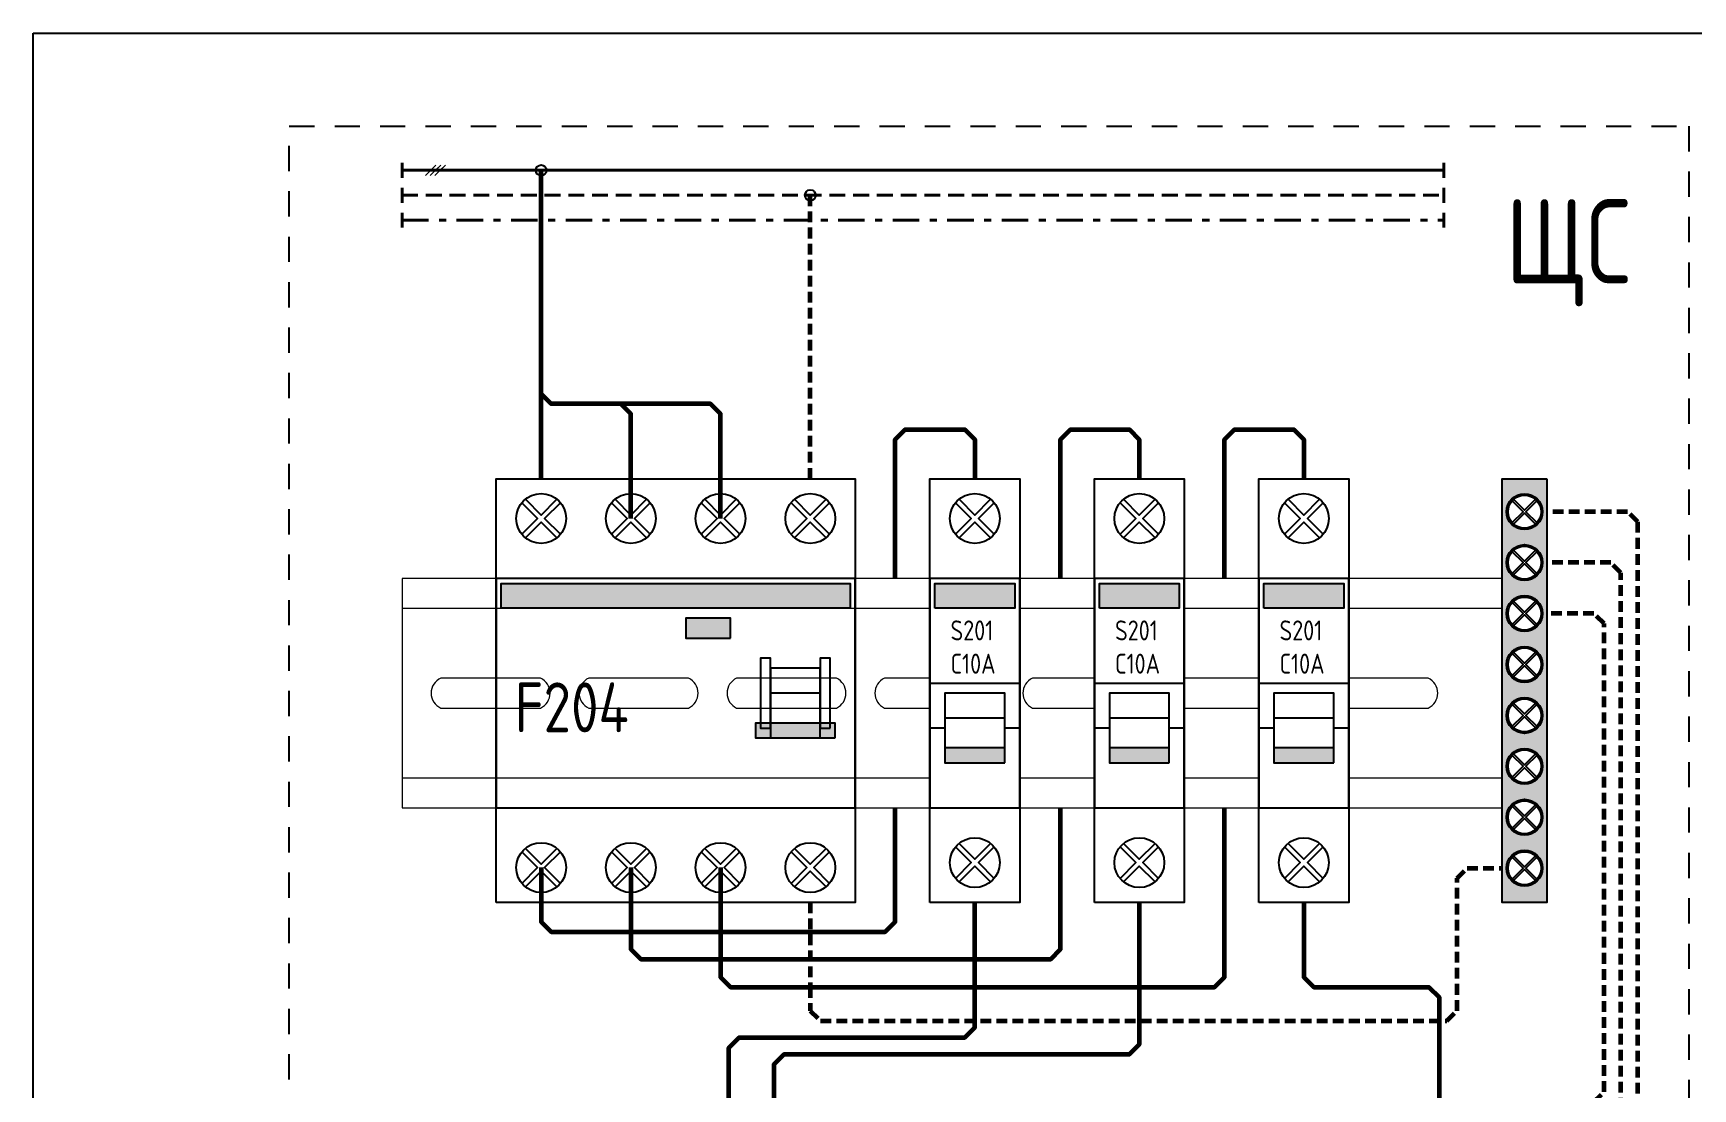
# Model space of a CAD drawing. Header units: millimetres. Extents: x -559267 to 14075, y 0 to 209897.
# Drawn here: x 840 to 963.4, y 208.6 to 287 of the extents above; entities that cross this region are included whole.
import ezdxf

# ---------------------------------------------------------------- set-up
doc = ezdxf.new("R2010")
doc.units = ezdxf.units.MM
doc.set_wipeout_variables(frame=1)
for name, pattern in [('HIDDEN2', [4.7625, 3.175, -1.5875]), ('JIS_02_0.7', [1.35, 0.75, -0.6]), ('L000000000000000000', [0]), ('Штрихштриховая', [10.936111, 5.291667, -2.116667, 1.411111, -2.116667])]:
    doc.linetypes.add(name, pattern=pattern)
doc.layers.add('devices', color=7, linetype='Continuous')
doc.layers.add('Таблицы', color=7, linetype='Continuous', lineweight=13)
doc.styles.add('Unecom', font='GOST2304A_0.ttf', dxfattribs={"height": 2.5})

# ---------------------------------------------------------------- blocks, each defined once
blk = doc.blocks.new('Дин')
blk.add_wipeout([(-0.76, 46), (-0.76, 0), (228.89, 0), (228.89, 46)])
blk.add_lwpolyline([(228.89, 46), (-0.76, 46), (-0.76, 0), (228.89, 0)])
at = {"layer": 'Таблицы'}
for points in [[(-0.76, 40), (-0.76, 40), (228.89, 40)], [(-0.76, 6), (-0.76, 6), (228.89, 6)]]:
    blk.add_lwpolyline(points, dxfattribs=at)
for points in [[(26.99, 26), (26.99, 26), (6.99, 26), (6.99, 26, 0.644829), (6.99, 20), (6.99, 20), (26.99, 20), (26.99, 20, 0.644829)], [(56.66, 26), (56.66, 26), (36.66, 26), (36.66, 26, 0.644829), (36.66, 20), (36.66, 20), (56.66, 20), (56.66, 20, 0.644829)], [(86.34, 26), (86.34, 26), (66.34, 26), (66.34, 26, 0.644829), (66.34, 20), (66.34, 20), (86.34, 20), (86.34, 20, 0.644829)], [(116.02, 26), (116.02, 26), (96.02, 26), (96.02, 26, 0.644829), (96.02, 20), (96.02, 20), (116.02, 20), (116.02, 20, 0.644829)], [(145.7, 26), (145.7, 26), (125.7, 26), (125.7, 26, 0.644829), (125.7, 20), (125.7, 20), (145.7, 20), (145.7, 20, 0.644829)], [(175.37, 26), (175.37, 26), (155.37, 26), (155.37, 26, 0.644829), (155.37, 20), (155.37, 20), (175.37, 20), (175.37, 20, 0.644829)], [(205.05, 26), (205.05, 26), (185.05, 26), (185.05, 26, 0.644829), (185.05, 20), (185.05, 20), (205.05, 20), (205.05, 20, 0.644829)]]:
    blk.add_lwpolyline(points, format="xyb", close=True, dxfattribs=at)
blk = doc.blocks.new('F204')
at = {"color": 7, "linetype": 'L000000000000000000'}
blk.add_line((65, 23), (55, 23), dxfattribs=at)
at = {"color": 7, "linetype": 'Continuous'}
for points in [[(0, -19), (0, 66), (72, 66), (72, -19)], [(72, 0), (72, 46), (0, 46), (0, 0)], [(1, 40), (1, 45), (71, 45), (71, 40)], [(55, 16), (55, 30), (53, 30), (53, 16)], [(67, 16), (67, 30), (65, 30), (65, 16)]]:
    blk.add_lwpolyline(points, close=True, dxfattribs=at)
for points in [[(5.13, 54.84), (8.29, 58), (5.13, 61.16)], [(5.84, 61.87), (9, 58.71), (12.16, 61.87)], [(12.87, 61.16), (9.71, 58), (12.87, 54.84)], [(23.13, 54.84), (26.29, 58), (23.13, 61.16)], [(23.84, 61.87), (27, 58.71), (30.16, 61.87)], [(30.87, 61.16), (27.71, 58), (30.87, 54.84)], [(41.13, 54.84), (44.29, 58), (41.13, 61.16)], [(41.84, 61.87), (45, 58.71), (48.16, 61.87)], [(48.87, 61.16), (45.71, 58), (48.87, 54.84)], [(59.13, 54.84), (62.29, 58), (59.13, 61.16)], [(59.84, 61.87), (63, 58.71), (66.16, 61.87)], [(66.87, 61.16), (63.71, 58), (66.87, 54.84)], [(12.16, 54.13), (9, 57.29), (5.84, 54.13)], [(30.16, 54.13), (27, 57.29), (23.84, 54.13)], [(48.16, 54.13), (45, 57.29), (41.84, 54.13)], [(66.16, 54.13), (63, 57.29), (59.84, 54.13)], [(5.13, -15.16), (8.29, -12), (5.13, -8.84)], [(5.84, -8.13), (9, -11.29), (12.16, -8.13)], [(12.87, -8.84), (9.71, -12), (12.87, -15.16)], [(23.13, -15.16), (26.29, -12), (23.13, -8.84)], [(23.84, -8.13), (27, -11.29), (30.16, -8.13)], [(30.87, -8.84), (27.71, -12), (30.87, -15.16)], [(41.13, -15.16), (44.29, -12), (41.13, -8.84)], [(41.84, -8.13), (45, -11.29), (48.16, -8.13)], [(48.87, -8.84), (45.71, -12), (48.87, -15.16)], [(59.13, -15.16), (62.29, -12), (59.13, -8.84)], [(59.84, -8.13), (63, -11.29), (66.16, -8.13)], [(66.87, -8.84), (63.71, -12), (66.87, -15.16)], [(12.16, -15.87), (9, -12.71), (5.84, -15.87)], [(30.16, -15.87), (27, -12.71), (23.84, -15.87)], [(48.16, -15.87), (45, -12.71), (41.84, -15.87)], [(66.16, -15.87), (63, -12.71), (59.84, -15.87)]]:
    blk.add_lwpolyline(points)
at = {"color": 5, "linetype": 'Continuous'}
blk.add_lwpolyline([(47, 34), (47, 38), (38, 38), (38, 34)], close=True, dxfattribs=at)
at = {"color": 7, "linetype": 'L000000000000000000'}
for points in [[(65, 14), (65, 28), (55, 28), (55, 14)], [(68, 14), (68, 17), (52, 17), (52, 14)]]:
    blk.add_lwpolyline(points, close=True, dxfattribs=at)
at = {"color": 7, "linetype": 'Continuous'}
for centre in [(9, 58), (27, 58), (45, 58), (63, 58), (9, -12), (27, -12), (45, -12), (63, -12)]:
    blk.add_circle(centre, 5, dxfattribs=at)
at = {"color": 1, "linetype": 'Continuous'}
blk.add_solid([(1, 40), (1, 45), (71, 40), (71, 45)], dxfattribs=at)
at = {"color": 5, "linetype": 'Continuous'}
blk.add_solid([(47, 34), (47, 38), (38, 34), (38, 38)], dxfattribs=at)
at = {"color": 7, "linetype": 'L000000000000000000'}
blk.add_solid([(68, 14), (68, 17), (52, 14), (52, 17)], dxfattribs=at)
at = {"insert": (3.71, 25.14), "char_height": 10, "attachment_point": 1, "style": 'Unecom'}
blk.add_mtext_dynamic_manual_height_columns('F204', width=44.8228, gutter_width=12.5, heights=[0], dxfattribs=at)
blk = doc.blocks.new('*U212')
at = {"linetype": 'ByBlock', "lineweight": 40}
for points in [[(0, 11.5), (0, 8.5)], [(0, 10), (208.94, 10)], [(208.94, 11.5), (208.94, 8.5)], [(0, 6.5), (0, 3.5)], [(208.94, 6.5), (208.94, 3.5)], [(0, 1.5), (0, -1.5)], [(208.94, 1.5), (208.94, -1.5)]]:
    blk.add_lwpolyline(points, dxfattribs=at)
at = {"color": 4, "linetype": 'HIDDEN2', "lineweight": 40}
blk.add_lwpolyline([(0, 5), (208.94, 5)], dxfattribs=at)
at = {"color": 3, "linetype": 'Штрихштриховая', "lineweight": 40}
blk.add_lwpolyline([(0, 0), (208.94, 0)], dxfattribs=at)
blk = doc.blocks.new('Шина N')
blk.add_wipeout([(0, 85), (9, 85), (9, 0), (0, 0)])
h = blk.add_hatch(color=140)
h.dxf.hatch_style = 1
h.paths.add_polyline_path([(9, 85), (0, 85), (0, 0), (9, 0)])
h.paths.add_polyline_path([(8.1, 78.38, -1), (0.9, 78.38, -1)], flags=16)
h.paths.add_polyline_path([(7.81, 78.38, -1), (1.19, 78.38, -1)], flags=0)
h.paths.add_polyline_path([(8.1, 68.17, -1), (0.9, 68.17, -1)], flags=16)
h.paths.add_polyline_path([(7.81, 68.17, -1), (1.19, 68.17, -1)], flags=0)
h.paths.add_polyline_path([(8.1, 57.96, -1), (0.9, 57.96, -1)], flags=16)
h.paths.add_polyline_path([(7.81, 57.96, -1), (1.19, 57.96, -1)], flags=0)
h.paths.add_polyline_path([(8.1, 47.74, -1), (0.9, 47.74, -1)], flags=16)
h.paths.add_polyline_path([(7.81, 47.74, -1), (1.19, 47.74, -1)], flags=0)
h.paths.add_polyline_path([(8.1, 37.53, -1), (0.9, 37.53, -1)], flags=16)
h.paths.add_polyline_path([(7.81, 37.53, -1), (1.19, 37.53, -1)], flags=0)
h.paths.add_polyline_path([(8.1, 27.32, -1), (0.9, 27.32, -1)], flags=16)
h.paths.add_polyline_path([(7.81, 27.32, -1), (1.19, 27.32, -1)], flags=0)
h.paths.add_polyline_path([(8.1, 17.1, -1), (0.9, 17.1, -1)], flags=16)
h.paths.add_polyline_path([(7.81, 17.1, -1), (1.19, 17.1, -1)], flags=0)
h.paths.add_polyline_path([(8.1, 6.89, -1), (0.9, 6.89, -1)], flags=16)
h.paths.add_polyline_path([(7.81, 6.89, -1), (1.19, 6.89, -1)], flags=0)
for points in [[(9, 85), (9, 0), (0, 0), (0, 85), (9, 85)], [(2.02, 76.19), (4.22, 78.38), (2.02, 80.58)], [(2.31, 80.86), (4.5, 78.66), (6.69, 80.86)], [(6.98, 80.58), (4.78, 78.38), (6.98, 76.19)], [(6.69, 75.91), (4.5, 78.1), (2.31, 75.91)], [(2.02, 65.97), (4.22, 68.17), (2.02, 70.36)], [(2.31, 70.65), (4.5, 68.45), (6.69, 70.65)], [(6.98, 70.36), (4.78, 68.17), (6.98, 65.97)], [(6.69, 65.69), (4.5, 67.89), (2.31, 65.69)], [(2.02, 55.76), (4.22, 57.96), (2.02, 60.15)], [(2.31, 60.43), (4.5, 58.24), (6.69, 60.43)], [(6.98, 60.15), (4.78, 57.96), (6.98, 55.76)], [(6.69, 55.48), (4.5, 57.67), (2.31, 55.48)], [(2.31, 50.22), (4.5, 48.02), (6.69, 50.22)], [(2.02, 45.55), (4.22, 47.74), (2.02, 49.94)], [(6.69, 45.27), (4.5, 47.46), (2.31, 45.27)], [(6.98, 49.94), (4.78, 47.74), (6.98, 45.55)], [(2.31, 40.01), (4.5, 37.81), (6.69, 40.01)], [(2.02, 35.34), (4.22, 37.53), (2.02, 39.72)], [(6.69, 35.05), (4.5, 37.25), (2.31, 35.05)], [(6.98, 39.72), (4.78, 37.53), (6.98, 35.34)], [(2.02, 25.12), (4.22, 27.32), (2.02, 29.51)], [(2.31, 29.79), (4.5, 27.6), (6.69, 29.79)], [(6.69, 24.84), (4.5, 27.04), (2.31, 24.84)], [(6.98, 29.51), (4.78, 27.32), (6.98, 25.12)], [(2.02, 14.91), (4.22, 17.1), (2.02, 19.3)], [(2.31, 19.58), (4.5, 17.39), (6.69, 19.58)], [(6.69, 14.63), (4.5, 16.82), (2.31, 14.63)], [(6.98, 19.3), (4.78, 17.1), (6.98, 14.91)], [(2.02, 4.7), (4.22, 6.89), (2.02, 9.09)], [(2.31, 9.37), (4.5, 7.17), (6.69, 9.37)], [(6.98, 9.09), (4.78, 6.89), (6.98, 4.7)], [(6.69, 4.41), (4.5, 6.61), (2.31, 4.41)]]:
    blk.add_lwpolyline(points)
for centre, radius in [((4.5, 78.38), 3.6), ((4.5, 78.38), 3.31), ((4.5, 68.17), 3.6), ((4.5, 68.17), 3.31), ((4.5, 57.96), 3.6), ((4.5, 57.96), 3.31), ((4.5, 47.74), 3.6), ((4.5, 47.74), 3.31), ((4.5, 37.53), 3.6), ((4.5, 37.53), 3.31), ((4.5, 27.32), 3.6), ((4.5, 27.32), 3.31), ((4.5, 17.1), 3.6), ((4.5, 17.1), 3.31), ((4.5, 6.89), 3.6), ((4.5, 6.89), 3.31)]:
    blk.add_circle(centre, radius)
blk = doc.blocks.new('ABB S201')
blk.add_wipeout([(0, 66), (18, 66), (18, -19), (0, -19)])
blk.add_wipeout([(0, 66), (18, 66), (18, -19), (0, -19)])
at = {"color": 7, "linetype": 'L000000000000000000'}
for p, q in [((0, 25), (18, 25)), ((15, 18), (3, 18)), ((3, 16), (0, 16)), ((18, 16), (15, 16))]:
    blk.add_line(p, q, dxfattribs=at)
at = {"color": 7, "linetype": 'Continuous'}
for points in [[(0, -19), (0, 66), (18, 66), (18, -19)], [(18, 0), (18, 46), (0, 46), (0, 0)], [(1, 40), (1, 45), (17, 45), (17, 40)]]:
    blk.add_lwpolyline(points, close=True, dxfattribs=at)
for points in [[(5.13, 54.84), (8.29, 58), (5.13, 61.16)], [(5.84, 61.87), (9, 58.71), (12.16, 61.87)], [(12.87, 61.16), (9.71, 58), (12.87, 54.84)], [(12.16, 54.13), (9, 57.29), (5.84, 54.13)], [(5.13, -14.16), (8.29, -11), (5.13, -7.84)], [(5.84, -7.13), (9, -10.29), (12.16, -7.13)], [(12.87, -7.84), (9.71, -11), (12.87, -14.16)], [(12.16, -14.87), (9, -11.71), (5.84, -14.87)]]:
    blk.add_lwpolyline(points)
at = {"color": 7, "linetype": 'L000000000000000000'}
for points in [[(15, 9), (15, 23), (3, 23), (3, 9)], [(15, 9), (15, 12), (3, 12), (3, 9)]]:
    blk.add_lwpolyline(points, close=True, dxfattribs=at)
at = {"color": 7, "linetype": 'Continuous'}
for centre in [(9, 58), (9, -11)]:
    blk.add_circle(centre, 5, dxfattribs=at)
at = {"color": 1, "linetype": 'Continuous'}
blk.add_solid([(1, 40), (1, 45), (17, 40), (17, 45)], dxfattribs=at)
at = {"color": 7, "linetype": 'L000000000000000000'}
blk.add_solid([(15, 9), (15, 12), (3, 9), (3, 12)], dxfattribs=at)
at = {"insert": (4.13, 37.57), "char_height": 4, "attachment_point": 1, "style": 'Unecom'}
blk.add_mtext_dynamic_manual_height_columns('S201 \\PC10A', width=15.7189, gutter_width=12.5, heights=[0], dxfattribs=at)
blk = doc.blocks.new('$RECOVER_230809152414-111111')
at = {"color": 1, "lineweight": 60}
for points in [[(115.5, 767.05), (115.5, 798.16), (112.53, 801.13), (65.1, 801.13), (62.14, 804.09), (62.14, 870.57)], [(115.5, 663.3), (115.5, 630.74), (118.46, 627.78), (262.34, 627.78), (265.3, 630.74), (265.3, 790.59), (268.27, 793.56), (285.95, 793.56), (288.91, 790.59), (288.91, 778.91)]]:
    blk.add_lwpolyline(points, dxfattribs=at)
at = {"color": 116, "lineweight": 60, "true_color": 0x136734}
for points in [[(88.82, 767.05), (88.82, 798.16), (85.85, 801.13), (65.1, 801.13), (62.14, 804.09), (62.14, 870.57)], [(88.82, 663.3), (88.82, 639.03), (91.78, 636.06), (213.65, 636.06), (216.61, 639.03), (216.61, 790.59), (219.58, 793.56), (237.04, 793.56), (240, 790.59), (240, 778.91)]]:
    blk.add_lwpolyline(points, dxfattribs=at)
at = {"color": 30, "lineweight": 60, "true_color": 0xf26722}
for points in [[(62.14, 778.91), (62.14, 870.57)], [(62.14, 663.3), (62.14, 647.24), (65.1, 644.27), (164.42, 644.27), (167.38, 647.24), (167.38, 790.59), (170.35, 793.56), (188.12, 793.56), (191.09, 790.59), (191.09, 778.91)]]:
    blk.add_lwpolyline(points, dxfattribs=at)
at = {"color": 4, "linetype": 'HIDDEN2', "lineweight": 60}
blk.add_lwpolyline([(142.18, 778.91), (142.18, 863.16)], dxfattribs=at)
for centre in [(62.14, 870.57), (142.18, 863.16)]:
    blk.add_circle(centre, 1.6)
at = {"layer": 'Таблицы'}
for points in [[(29.3, 870.57), (30.87, 872.14), (27.73, 869)], [(30.71, 870.57), (32.28, 872.14), (29.14, 869)], [(32.11, 870.57), (33.68, 872.14), (30.54, 869)]]:
    blk.add_lwpolyline(points, dxfattribs=at)
at = {"lineweight": -3, "xscale": 1.482165903010609, "yscale": 1.482165903010609, "zscale": 1.482165903010609}
blk.add_blockref('*U212', (20.82, 855.75), dxfattribs=at)
at = {"insert": (348.85, 861.96), "char_height": 25, "attachment_point": 1, "style": 'Unecom'}
blk.add_mtext_dynamic_manual_height_columns('ЩС', width=63.6309, gutter_width=12.5, heights=[0], dxfattribs=at)
at = {"layer": 'Таблицы', "xscale": 1.482165903010609, "yscale": 1.482165903010609, "zscale": 1.482165903010609}
blk.add_blockref('Дин', (21.95, 681.09), dxfattribs=at)
at = {"xscale": 1.482165903010609, "yscale": 1.482165903010609, "zscale": 1.482165903010609}
blk.add_blockref('Шина N', (347.86, 652.93), dxfattribs=at)
at = {"layer": 'devices', "xscale": 1.482165903010609, "yscale": 1.482165903010609, "zscale": 1.482165903010609}
blk.add_blockref('F204', (48.8, 681.09), dxfattribs=at)
at = {"color": 40, "linetype": 'JIS_02_0.7', "lineweight": 25, "ltscale": 10, "true_color": 0xf8d731}
blk.add_lwpolyline([(-12.74, 883.7), (403.36, 883.7), (403.36, 411.34), (-12.74, 411.34), (-12.74, 883.7)], dxfattribs=at)
at = {"color": 4, "linetype": 'HIDDEN2', "lineweight": 60}
blk.add_lwpolyline([(342.91, 560.29), (342.91, 580.66), (345.91, 583.66), (385.18, 583.66), (388.18, 586.66), (388.18, 766.1), (385.18, 769.1), (361.2, 769.1)], dxfattribs=at)
at = {"layer": 'devices', "linetype": 'Continuous', "xscale": 1.482165903010609, "yscale": 1.482165903010609, "zscale": 1.482165903010609}
for p in [(177.75, 681.09), (226.66, 681.09), (275.57, 681.09)]:
    blk.add_blockref('ABB S201', p, dxfattribs=at)
at = {"color": 4, "linetype": 'HIDDEN2', "lineweight": 60}
for points in [[(148.05, 552.02), (148.05, 585.66), (151.05, 588.66), (380.18, 588.66), (383.18, 591.66), (383.18, 750.96), (380.18, 753.96), (361.2, 753.96)], [(134.72, 552.02), (134.72, 588.66), (134.72, 590.66), (137.72, 593.66), (375.18, 593.66), (378.18, 596.66), (378.18, 735.83), (375.18, 738.83), (361.2, 738.83)], [(142.18, 652.93), (142.18, 627.78), (142.18, 620.78), (145.18, 617.78), (331.46, 617.78), (334.46, 620.78), (334.46, 660.14), (337.46, 663.14), (347.86, 663.14)]]:
    blk.add_lwpolyline(points, dxfattribs=at)
at = {"color": 30, "lineweight": 60, "true_color": 0xf26722}
blk.add_lwpolyline([(117.99, 520.77), (117.99, 609.78), (120.99, 612.78), (188.09, 612.78), (191.09, 615.78), (191.09, 652.93)], dxfattribs=at)
at = {"color": 116, "lineweight": 60, "true_color": 0x136734}
blk.add_lwpolyline([(240, 652.93), (240, 617.78), (240, 610.78), (237, 607.78), (134.33, 607.78), (131.33, 604.78), (131.33, 520.77)], dxfattribs=at)
at = {"color": 1, "lineweight": 60}
blk.add_lwpolyline([(288.91, 652.93), (288.91, 630.78), (291.91, 627.78), (326.12, 627.78), (329.12, 624.78), (329.12, 560.29)], dxfattribs=at)

msp = doc.modelspace()

# ---------------------------------------------------------------- linework, layer by layer
at = {"layer": 'Defpoints', "color": 6}
msp.add_lwpolyline([(840, 287), (1025.5, 287), (1025.5, 0), (840, 0), (840, 287)], dxfattribs=at)

# ---------------------------------------------------------------- next in the draw order: block references
at = {"xscale": 0.25, "yscale": 0.25, "zscale": 0.25}
msp.add_blockref('$RECOVER_230809152414-111111', (862.22, 59.17), dxfattribs=at)

doc.saveas('drawing.dxf')
